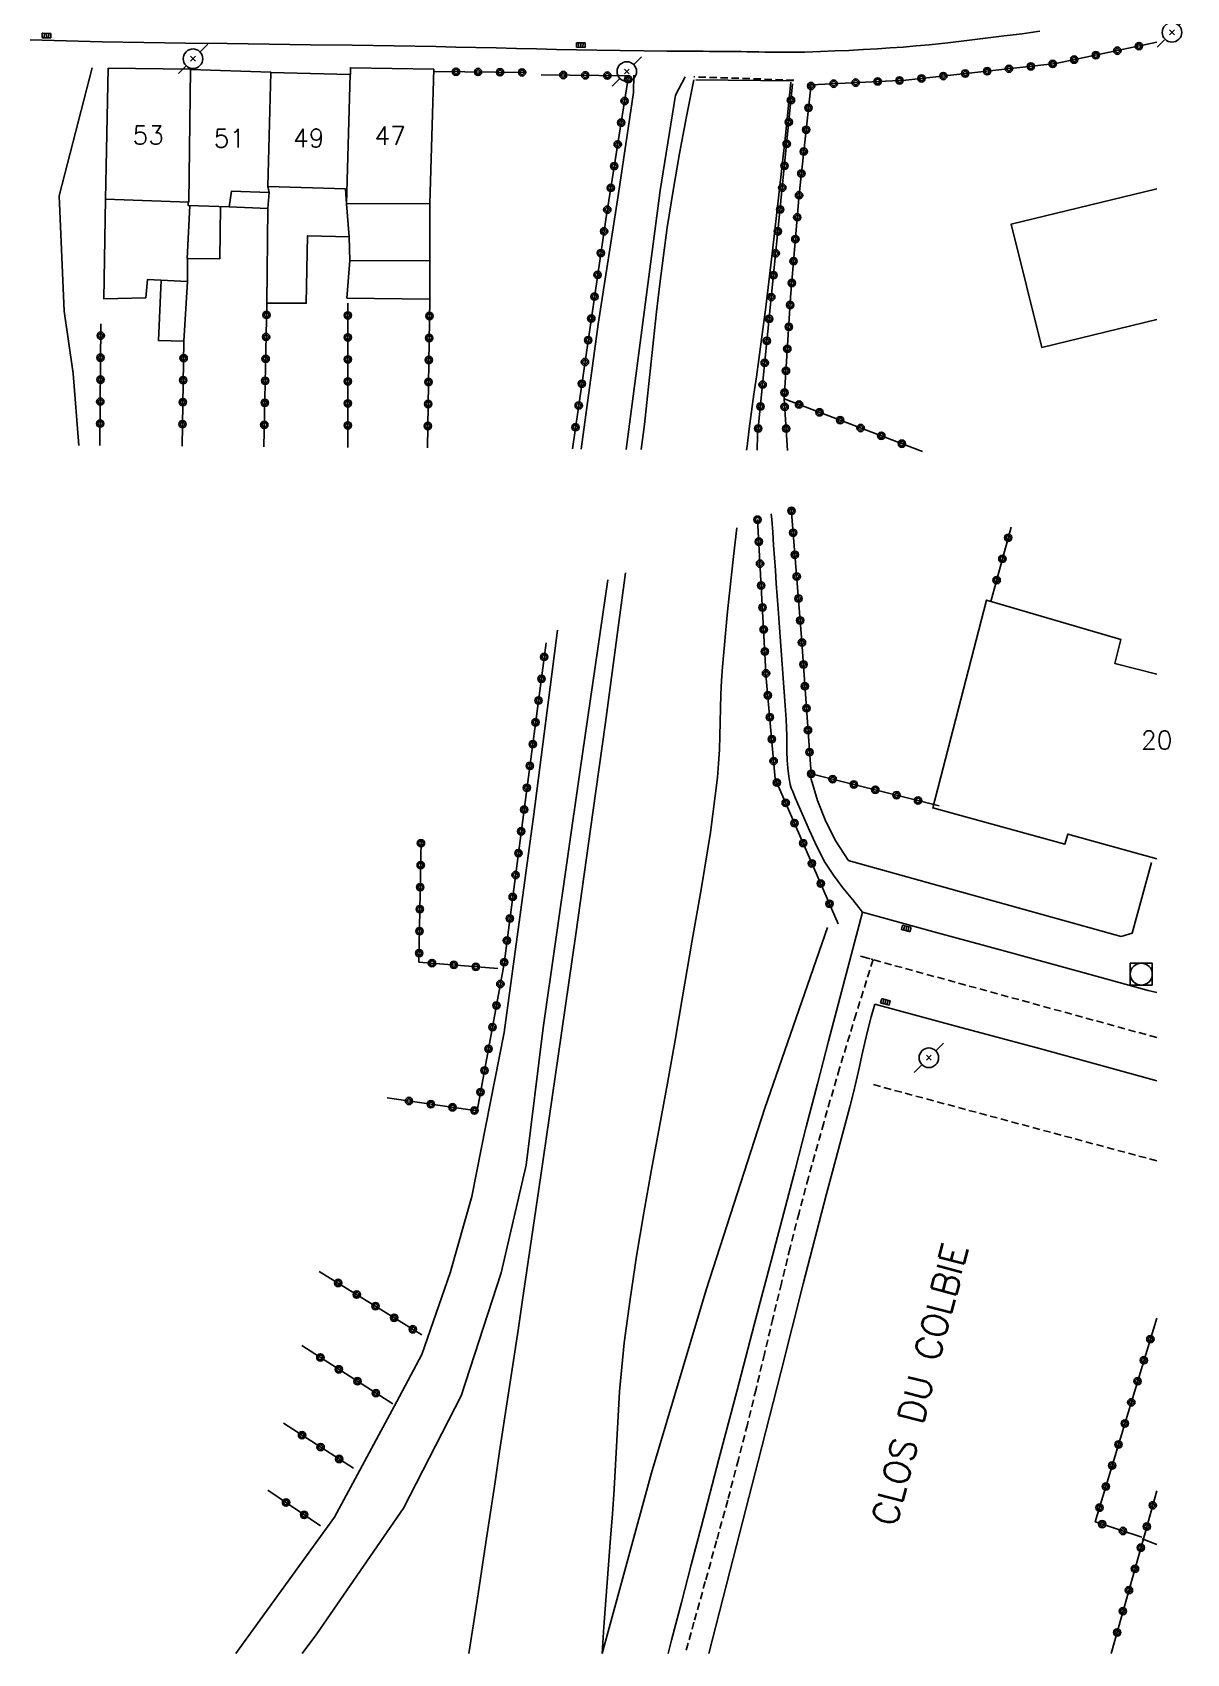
# Model space of a CAD drawing. Header units: millimetres. Extents: x 149000 to 150002, y 151999 to 153000.
# Drawn here: x 149923.4 to 150002, y 152000 to 152110.5 of the extents above; entities that cross this region are included whole.
import ezdxf
from ezdxf.enums import TextEntityAlignment as Align

# ---------------------------------------------------------------- set-up
doc = ezdxf.new("R2010")
doc.units = ezdxf.units.MM
doc.linetypes.add('DASHED', pattern=[0.75, 0.5, -0.25])
doc.layers.get('0').update_dxf_attribs({"linetype": 'CONTINUOUS'})
for name, color, linetype in [('W0001', 6, 'DASHED'), ('W0008', 7, 'CONTINUOUS'), ('W0014', 7, 'CONTINUOUS'), ('W0017', 7, 'CONTINUOUS'), ('w0101', 7, 'CONTINUOUS'), ('W0104', 1, 'CONTINUOUS'), ('W0112', 1, 'DASHED'), ('W0120', 7, 'CONTINUOUS'), ('w0300', 7, 'CONTINUOUS'), ('W0310', 3, 'CONTINUOUS'), ('w0323', 7, 'CONTINUOUS'), ('W0401', 7, 'CONTINUOUS'), ('W0420', 7, 'CONTINUOUS'), ('W0473', 7, 'CONTINUOUS'), ('W0510', 5, 'CONTINUOUS'), ('W0989', 7, 'CONTINUOUS'), ('W0991', 7, 'CONTINUOUS'), ('W1102', 7, 'CONTINUOUS')]:
    doc.layers.add(name, color=color, linetype=linetype)
doc.styles.get("Standard").update_dxf_attribs({"font": 'romans.shx', "width": 0.85})

# ---------------------------------------------------------------- blocks, each defined once
blk = doc.blocks.new('T473')
for p, q in [((-0.166667, 0.166667), (0.166667, -0.166667)), ((-0.166667, -0.166667), (0.166667, 0.166667)), ((0.500001, 0.500001), (1.000002, 1.000002)), ((-1.000002, -1.000002), (-0.500001, -0.500001))]:
    blk.add_line(p, q)
blk.add_ellipse((0, 0), major_axis=(0.471405, 0.471405), ratio=1, start_param=5.4977871438, end_param=11.780972451)
blk = doc.blocks.new('T401')
for p, q in [((-0.3, 0.3), (0, 0.3)), ((-0.3, -0.25), (-0.3, 0.3)), ((-0.3, 0.15), (0, 0.15)), ((-0.3, 0), (0, 0)), ((0, 0.3), (0, -0.25)), ((-0.3, -0.15), (0, -0.15)), ((-0.3, -0.25), (-0.3, -0.3)), ((-0.3, -0.3), (0, -0.3)), ((0, -0.3), (0, -0.25))]:
    blk.add_line(p, q)
blk = doc.blocks.new('T420')
for p, q in [((0.75, 0.75), (-0.75, 0.75)), ((-0.75, 0.75), (-0.75, -0.75)), ((0.75, 0.75), (0.75, -0.75)), ((0.75, -0.75), (-0.75, -0.75))]:
    blk.add_line(p, q)
blk.add_ellipse((0, 0), major_axis=(-0.53, 0.53), ratio=1, start_param=3.926991, end_param=10.210176)
blk = doc.blocks.new('t323o')
at = {"color": 0, "linetype": 'Continuous'}
for radius in [0.25, 0.15]:
    blk.add_circle((0, 0), radius, dxfattribs=at)

msp = doc.modelspace()

# ---------------------------------------------------------------- linework, layer by layer
at = {"layer": 'W0001'}
msp.add_lwpolyline([(150000, 152042.01), (149979.82, 152047.55), (149980.67, 152047.32), (149979.51, 152043.62), (149978.38, 152039.91), (149977.3, 152036.19), (149976.26, 152032.46), (149975.62, 152030.06), (149975.01, 152027.66), (149974.42, 152025.26), (149973.84, 152022.85), (149973.26, 152020.44), (149972.69, 152018.03), (149972.1, 152015.63), (149971.49, 152013.23), (149970.76, 152010.45), (149970, 152007.68), (149969.23, 152004.92), (149968.46, 152002.15), (149967.86, 152000)], dxfattribs=at)
at = {"layer": 'W0008'}
for points in [[(149979.94, 152050.56), (149979.17, 152047.63), (149978.4, 152044.7), (149977.64, 152041.77), (149976.87, 152038.84), (149976.11, 152035.91), (149975.35, 152032.99), (149974.58, 152030.06), (149973.81, 152027.13), (149972.59, 152022.51), (149971.37, 152017.88), (149970.15, 152013.26), (149968.94, 152008.63), (149968.26, 152006.06), (149967.6, 152003.48), (149966.93, 152000.91), (149966.7, 152000)], [(150000, 152045.07), (149999.43, 152045.22), (149994.56, 152046.56), (149989.68, 152047.89), (149984.81, 152049.22), (149979.94, 152050.56)], [(149969.47, 152000), (149970.92, 152005.68), (149972.83, 152013.11), (149974.38, 152019.16), (149975.91, 152025.21), (149977.46, 152031.26), (149979.08, 152037.29), (149979.31, 152038.16), (149979.52, 152039.03), (149979.71, 152039.91), (149979.91, 152040.79), (149980.11, 152041.67), (149980.32, 152042.54), (149980.54, 152043.41), (149980.79, 152044.28)], [(149980.79, 152044.28), (149986.41, 152042.77), (149992.01, 152041.25), (149997.62, 152039.72), (150000, 152039.06)]]:
    msp.add_lwpolyline(points, dxfattribs=at)
at = {"layer": 'W0014'}
for points in [[(149923.2, 152110.03), (149924.84, 152109.99), (149926.48, 152109.95), (149928.12, 152109.91), (149930.96, 152109.86), (149933.8, 152109.82), (149936.64, 152109.78), (149939.49, 152109.74), (149942.33, 152109.71), (149945.17, 152109.67), (149948.02, 152109.63), (149950.86, 152109.58), (149952.23, 152109.55), (149953.6, 152109.52), (149954.97, 152109.49), (149956.35, 152109.45), (149957.72, 152109.42), (149959.09, 152109.39), (149960.46, 152109.36), (149961.83, 152109.33), (149963.43, 152109.31), (149965.03, 152109.29), (149966.63, 152109.27), (149968.22, 152109.26), (149968.66, 152109.26), (149969.09, 152109.26), (149969.52, 152109.25), (149969.95, 152109.25), (149970.38, 152109.25), (149970.81, 152109.25), (149971.25, 152109.24), (149971.68, 152109.24), (149972.08, 152109.23), (149972.49, 152109.23), (149972.89, 152109.22), (149973.29, 152109.21), (149973.7, 152109.2), (149974.1, 152109.19), (149974.51, 152109.19), (149974.91, 152109.19), (149975.46, 152109.19), (149976, 152109.2), (149976.55, 152109.22), (149977.09, 152109.24), (149978.06, 152109.28), (149979.02, 152109.32), (149979.99, 152109.37), (149980.96, 152109.43), (149981.84, 152109.49), (149982.72, 152109.55), (149983.6, 152109.62), (149984.48, 152109.7), (149985.76, 152109.84), (149987.05, 152109.99), (149988.33, 152110.16), (149989.61, 152110.32), (149990.21, 152110.39), (149990.82, 152110.46), (149991.43, 152110.54), (149992.04, 152110.63)], [(149973.73, 152077.71), (149973.76, 152077.34), (149973.83, 152076.47), (149973.89, 152075.59), (149973.95, 152074.72), (149974.01, 152073.85), (149974.07, 152072.97), (149974.13, 152072.1), (149974.19, 152071.23), (149974.26, 152070.28), (149974.33, 152069.34), (149974.4, 152068.4), (149974.47, 152067.46), (149974.54, 152066.52), (149974.61, 152065.58), (149974.68, 152064.64), (149974.74, 152063.7), (149974.77, 152063.14), (149974.78, 152062.59), (149974.79, 152062.04), (149974.8, 152061.48), (149974.82, 152060.93), (149974.86, 152060.37), (149974.92, 152059.81), (149975.02, 152059.27), (149975.09, 152059.02), (149975.19, 152058.78), (149975.29, 152058.54), (149975.39, 152058.31), (149975.86, 152057.21), (149976.33, 152056.12), (149976.84, 152055.03), (149977.39, 152053.97), (149977.96, 152053.07), (149978.6, 152052.21), (149979.28, 152051.39), (149979.94, 152050.56)], [(149978.96, 152054.11), (149978.14, 152055.4), (149977.45, 152056.75), (149976.88, 152058.16), (149976.44, 152059.62), (149976.42, 152059.71), (149976.41, 152059.81), (149976.41, 152059.9), (149976.42, 152060)], [(149997.59, 152048.9), (149978.96, 152054.09)]]:
    msp.add_lwpolyline(points, dxfattribs=at)
at = {"layer": 'W0017'}
for points in [[(149927.43, 152108.13), (149925.19, 152099.41), (149925.52, 152091.53), (149926.13, 152087.29), (149926.52, 152082.38)], [(149960.77, 152082.13), (149961.92, 152090.65), (149963.32, 152099.57), (149964.33, 152106.46), (149964.37, 152107.62)], [(149967.85, 152107.51), (149967.21, 152106.27), (149966.15, 152099.76), (149963.83, 152082.11)], [(149962.59, 152073.21), (149960.7, 152060.27), (149958.17, 152042.67), (149957.01, 152033.31), (149955.32, 152025.97), (149952.59, 152017.58), (149948.66, 152009.91), (149942.75, 152001.34), (149941.75, 152000)], [(149937.23, 152000), (149937.46, 152000.33), (149943.96, 152009.31), (149948.2, 152017.2), (149949.9, 152020.39), (149951.84, 152025.96), (149953.32, 152031.16), (149955.52, 152042.35), (149957.54, 152057.24), (149959.16, 152069.78)], [(149997.59, 152048.9), (149998.33, 152049.13), (149999.65, 152053.95)]]:
    msp.add_lwpolyline(points, dxfattribs=at)
at = {"layer": 'w0101'}
for points in [[(149928.53, 152108.1), (149928.34, 152099.17), (149934.02, 152098.98)], [(149934.15, 152108.02), (149934.15, 152108.04), (149928.53, 152108.1)], [(149939.61, 152107.82), (149939.61, 152107.82), (149939.61, 152107.84), (149934.15, 152108.02), (149934.15, 152108.02)], [(149945.03, 152107.68), (149939.61, 152107.82)], [(149944.77, 152098.86), (149950.45, 152098.88), (149950.72, 152108.04)], [(149950.72, 152108.04), (149945.04, 152108.14), (149945.04, 152107.68), (149945.03, 152107.68)], [(149934.02, 152098.98), (149933.99, 152098.98), (149933.99, 152098.74), (149936.78, 152098.65), (149936.93, 152099.71), (149939.51, 152099.63), (149939.41, 152100.04)], [(149939.41, 152100.04), (149939.43, 152100.04), (149944.7, 152099.87), (149944.77, 152098.86)], [(150000, 152099.88), (149990.07, 152097.46), (149992.17, 152089.07), (150000, 152090.98)], [(150000, 152066.78), (149997.15, 152067.51), (149997.55, 152069.16), (149988.4, 152071.84), (149984.73, 152057.67), (149993.75, 152055.2), (149993.95, 152055.88), (150000, 152054.2)]]:
    msp.add_lwpolyline(points, dxfattribs=at)
at = {"layer": 'W0104'}
for points in [[(149936.78, 152098.65), (149939.42, 152098.54), (149939.51, 152099.63)], [(149928.34, 152099.17), (149928.24, 152092.37), (149931.09, 152092.45), (149931.21, 152093.7), (149933.93, 152093.56), (149933.94, 152095.16), (149933.92, 152095.14)], [(149933.92, 152095.14), (149934.09, 152098.73)], [(149933.92, 152095.14), (149936.14, 152095.11), (149936.19, 152098.67)], [(149939.42, 152098.54), (149939.34, 152092.08), (149942.03, 152092.08), (149942.11, 152096.67), (149942.13, 152096.67), (149944.96, 152096.61)], [(149944.96, 152096.61), (149944.77, 152098.86)], [(149950.45, 152094.96), (149950.45, 152098.88)], [(149944.96, 152096.61), (149944.99, 152095), (149950.45, 152094.96)], [(149944.99, 152095), (149944.8, 152092.43), (149950.45, 152092.36), (149950.45, 152094.96)], [(149933.93, 152093.56), (149933.69, 152089.49), (149931.95, 152089.53), (149932.14, 152093.65)]]:
    msp.add_lwpolyline(points, dxfattribs=at)
at = {"layer": 'W0112'}
for points in [[(149975.26, 152107.3), (149968.45, 152107.51)], [(150000, 152033.6), (149980.6, 152038.82)]]:
    msp.add_lwpolyline(points, dxfattribs=at)
at = {"layer": 'W0120'}
msp.add_lwpolyline([(149975.21, 152107.24), (149968.58, 152107.31)], dxfattribs=at)
at = {"layer": 'w0300'}
msp.add_lwpolyline([(149977.57, 152049.5), (149973.29, 152037.2), (149969.28, 152024.81), (149965.56, 152012.33), (149962.19, 152000)], dxfattribs=at)
at = {"layer": 'W0310'}
msp.add_lwpolyline([(150000, 152007.44), (149999.02, 152007.83)], dxfattribs=at)
at = {"layer": 'w0323'}
for points in [[(150000, 152109.87), (149993.12, 152108.42), (149982.89, 152107.29), (149976.48, 152106.97)], [(149957.01, 152107.82), (149950.74, 152107.88)], [(149958.05, 152107.65), (149963.97, 152107.59)], [(149964, 152107.56), (149962.45, 152097.8), (149960.17, 152082.14)], [(149972.76, 152082.05), (149972.79, 152083.11), (149975.18, 152107.04)], [(149976.45, 152107.03), (149975.62, 152099.49), (149975.05, 152092.49), (149974.6, 152085.57), (149984.03, 152081.96)], [(149939.34, 152092.08), (149939.13, 152082.29)], [(149944.87, 152082.25), (149944.86, 152092.08)], [(149950.45, 152092.36), (149950.3, 152082.21)], [(149927.96, 152082.37), (149928.03, 152090.67)], [(149933.57, 152082.33), (149933.69, 152089.49)], [(149974.6, 152085.57), (149974.84, 152082.03)], [(149978.29, 152049.75), (149974, 152059.65), (149973.39, 152066.48), (149972.79, 152077.33)], [(149975.09, 152078.18), (149975.15, 152077.23), (149975.79, 152069.29), (149976.44, 152059.99), (149985.18, 152057.8)], [(149988.69, 152071.75), (149990.07, 152076.81)], [(149958.38, 152068.93), (149956.9, 152057.72), (149955.51, 152047.06), (149953.68, 152037), (149947.55, 152037.9)], [(149949.86, 152055.43), (149949.71, 152047.15), (149955.08, 152046.71)], [(149949.9, 152021.73), (149942.92, 152026.06)], [(149998.99, 152007.93), (149995.81, 152008.99), (150000, 152022.87)], [(149941.73, 152021), (149947.94, 152017.02)], [(149945.24, 152012.64), (149940.48, 152015.71)], [(149939.41, 152011.15), (149942.99, 152008.7)], [(150000, 152011.09), (149999.05, 152007.67), (149996.89, 152000)]]:
    msp.add_lwpolyline(points, dxfattribs=at)
at = {"layer": 'W0510'}
for points in [[(149968.44, 152107.32), (149967.94, 152104.81), (149967.47, 152102.29), (149967.04, 152099.77), (149966.64, 152097.24), (149966.38, 152095.33), (149966.14, 152093.41), (149965.91, 152091.49), (149965.71, 152089.58), (149965.5, 152087.66), (149965.3, 152085.74), (149965.08, 152083.82), (149964.87, 152082.1)], [(149972.04, 152082.05), (149972.08, 152082.32), (149972.23, 152083.51), (149972.38, 152084.7), (149972.55, 152085.88), (149972.71, 152087.07), (149972.88, 152088.25), (149973.04, 152089.44), (149973.2, 152090.63), (149973.35, 152091.81), (149973.81, 152095.65), (149974.25, 152099.48), (149974.67, 152103.32), (149975.07, 152107.16)], [(149962.21, 152000), (149962.32, 152001.82), (149962.77, 152007.86), (149962.9, 152009.53), (149963.01, 152011.2), (149963.1, 152012.86), (149963.19, 152014.53), (149963.28, 152016.2), (149963.39, 152017.86), (149963.53, 152019.53), (149963.71, 152021.19), (149964.1, 152024.16), (149964.55, 152027.11), (149965.04, 152030.06), (149965.57, 152033.01), (149966.11, 152035.95), (149966.66, 152038.89), (149967.18, 152041.83), (149967.68, 152044.78), (149968.32, 152048.51), (149968.98, 152052.24), (149969.59, 152055.98), (149970.06, 152059.74), (149970.14, 152060.69), (149970.19, 152061.63), (149970.23, 152062.57), (149970.25, 152063.52), (149970.27, 152064.46), (149970.3, 152065.41), (149970.34, 152066.35), (149970.4, 152067.29), (149970.74, 152071.06), (149971.16, 152074.82), (149971.39, 152076.76)], [(149963.79, 152073.7), (149963.25, 152069.63), (149962.42, 152063.5), (149961.57, 152057.36), (149960.4, 152049.05), (149959.21, 152040.74), (149958, 152032.43), (149956.78, 152024.12), (149956.47, 152022.05), (149956.16, 152019.98), (149955.84, 152017.91), (149955.53, 152015.85), (149955.21, 152013.78), (149954.9, 152011.71), (149954.59, 152009.64), (149954.28, 152007.58), (149953.68, 152003.61), (149953.11, 152000)]]:
    msp.add_lwpolyline(points, dxfattribs=at)
at = {"layer": 'W1102'}
for points in [[(149934.02, 152098.98), (149934.15, 152108.02)], [(149939.61, 152107.82), (149939.41, 152100.04)], [(149944.77, 152098.86), (149945.03, 152107.68)]]:
    msp.add_lwpolyline(points, dxfattribs=at)

# ---------------------------------------------------------------- block references
at = {"layer": 'w0323'}
for p, rotation in [((149997.32, 152109.3), 191.8823362506027), ((149998.79, 152109.61), 191.8823362506027), ((149989.93, 152108.07), 186.2897553333488), ((149991.42, 152108.23), 186.2897553333488), ((149992.91, 152108.4), 186.2897553333488), ((149994.38, 152108.69), 191.8823362506027), ((149995.85, 152108.99), 191.8823362506027), ((149952.24, 152107.86), 179.4330956899184), ((149953.74, 152107.85), 179.4330956899184), ((149955.24, 152107.83), 179.4330956899184), ((149956.74, 152107.82), 179.4330956899184), ((149959.55, 152107.64), 359.3709331043994), ((149961.05, 152107.62), 359.3709331043994), ((149962.55, 152107.6), 359.3709331043994), ((149963.97, 152107.35), 260.9541417755266), ((149976.44, 152106.89), 263.6773327058888), ((149977.98, 152107.05), 182.8566123721958), ((149979.48, 152107.12), 182.8566123721958), ((149980.98, 152107.2), 182.8566123721958), ((149982.47, 152107.27), 182.8566123721958), ((149983.97, 152107.41), 186.2897553333488), ((149985.46, 152107.57), 186.2897553333488), ((149986.95, 152107.74), 186.2897553333488), ((149988.44, 152107.9), 186.2897553333488), ((149963.73, 152105.87), 260.9541417755266), ((149975.07, 152105.93), 84.29177747385147), ((149976.27, 152105.4), 263.6773327058888), ((149963.49, 152104.39), 260.9541417755266), ((149974.93, 152104.44), 84.29177747385147), ((149976.11, 152103.91), 263.6773327058888), ((149963.26, 152102.91), 260.9541417755266), ((149974.78, 152102.95), 84.29177747385147), ((149963.02, 152101.43), 260.9541417755266), ((149974.63, 152101.45), 84.29177747385147), ((149975.94, 152102.42), 263.6773327058888), ((149975.78, 152100.93), 263.6773327058888), ((149962.79, 152099.94), 260.9541417755266), ((149974.48, 152099.96), 84.29177747385147), ((149975.62, 152099.44), 265.3860720429518), ((149962.55, 152098.46), 260.9541417755266), ((149974.33, 152098.47), 84.29177747385147), ((149962.33, 152096.98), 261.7321100686134), ((149974.18, 152096.98), 84.29177747385147), ((149975.5, 152097.94), 265.3860720429518), ((149975.37, 152096.45), 265.3860720429518), ((149962.11, 152095.5), 261.7321100686134), ((149974.03, 152095.48), 84.29177747385147), ((149975.25, 152094.95), 265.3860720429518), ((149961.89, 152094.01), 261.7321100686134), ((149973.88, 152093.99), 84.29177747385147), ((149961.68, 152092.53), 261.7321100686134), ((149973.73, 152092.5), 84.29177747385147), ((149975.13, 152093.46), 265.3860720429518), ((149975.02, 152091.96), 266.2386766118612), ((149939.32, 152091.28), 268.7931184166667), ((149944.86, 152091.25), 90.05844879498281), ((149950.43, 152091.21), 269.1427855609697), ((149961.46, 152091.04), 261.7321100686134), ((149973.58, 152091.01), 84.29177747385147), ((149974.92, 152090.47), 266.2386766118612), ((149928.02, 152089.87), 89.55855706821762), ((149939.29, 152089.78), 268.7931184166667), ((149944.86, 152089.75), 90.05844879498281), ((149950.41, 152089.71), 269.1427855609697), ((149961.25, 152089.56), 261.7321100686134), ((149973.43, 152089.51), 84.29177747385147), ((149928.01, 152088.37), 89.55855706821762), ((149933.67, 152088.33), 89.00630069527283), ((149939.26, 152088.29), 268.7931184166667), ((149944.86, 152088.25), 90.05844879498281), ((149950.39, 152088.21), 269.1427855609697), ((149961.03, 152088.07), 261.7321100686134), ((149974.82, 152088.97), 266.2386766118612), ((149973.28, 152088.02), 84.29177747385147), ((149974.73, 152087.47), 266.2386766118612), ((149928, 152086.87), 89.55855706821762), ((149933.64, 152086.83), 89.00630069527283), ((149939.23, 152086.79), 268.7931184166667), ((149944.86, 152086.75), 90.05844879498281), ((149950.36, 152086.71), 269.1427855609697), ((149960.82, 152086.59), 261.7321100686134), ((149973.14, 152086.53), 84.29177747385147), ((149974.63, 152085.98), 266.2386766118612), ((149927.99, 152085.37), 89.55855706821762), ((149933.62, 152085.33), 89.00630069527283), ((149939.2, 152085.29), 268.7931184166667), ((149944.86, 152085.25), 90.05844879498281), ((149950.34, 152085.21), 269.1427855609697), ((149960.6, 152085.1), 261.7321100686134), ((149972.99, 152085.04), 84.29177747385147), ((149974.64, 152085.02), 273.8054154078003), ((149975.62, 152085.18), 339.0786085098404), ((149927.98, 152083.87), 89.55855706821762), ((149933.59, 152083.83), 89.00630069527283), ((149939.17, 152083.79), 268.7931184166667), ((149944.86, 152083.75), 90.05844879498281), ((149950.32, 152083.71), 269.1427855609697), ((149977.02, 152084.64), 339.0786085098404), ((149978.42, 152084.11), 339.0786085098404), ((149960.38, 152083.62), 261.7321100686134), ((149972.84, 152083.54), 84.29177747385147), ((149974.74, 152083.53), 273.8054154078003), ((149979.82, 152083.57), 339.0786085098404), ((149981.23, 152083.04), 339.0786085098404), ((149982.63, 152082.5), 339.0786085098404), ((149972.79, 152077.32), 93.16791032491622), ((149975.11, 152077.92), 273.8054154071896), ((149975.22, 152076.43), 274.595149780472), ((149989.88, 152076.09), 74.71425003574718), ((149972.88, 152075.82), 93.16791032491622), ((149975.34, 152074.93), 274.595149780472), ((149972.96, 152074.32), 93.16791032491622), ((149989.48, 152074.65), 74.71425003574718), ((149973.04, 152072.83), 93.16791032491622), ((149975.46, 152073.44), 274.595149780472), ((149989.09, 152073.2), 74.71425003574718), ((149975.58, 152071.94), 274.595149780472), ((149973.13, 152071.33), 93.16791032491622), ((149975.7, 152070.45), 274.595149780472), ((149973.21, 152069.83), 93.16791032491622), ((149973.29, 152068.33), 93.16791032491622), ((149975.82, 152068.95), 273.9568201043264), ((149958.25, 152067.96), 262.4686631672998), ((149975.92, 152067.45), 273.9568201043264), ((149958.06, 152066.47), 262.4686631672998), ((149973.37, 152066.84), 93.16791032491622), ((149976.02, 152065.96), 273.9568201043264), ((149957.86, 152064.99), 262.4686631672998), ((149973.49, 152065.34), 95.06646407893054), ((149973.63, 152063.85), 95.06646407893054), ((149976.13, 152064.46), 273.9568201043264), ((149957.66, 152063.5), 262.4686631672998), ((149976.23, 152062.97), 273.9568201043264), ((149957.47, 152062.01), 262.4686631672998), ((149973.76, 152062.35), 95.06646407893054), ((149957.27, 152060.53), 262.4686631672998), ((149973.89, 152060.86), 95.06646407893054), ((149976.33, 152061.47), 273.9568201043264), ((149974.11, 152059.39), 113.4475342799646), ((149976.45, 152059.99), 345.9652974453642), ((149977.91, 152059.62), 345.9652974453642), ((149957.07, 152059.04), 262.4686631672998), ((149979.36, 152059.26), 345.9652974453642), ((149980.82, 152058.9), 345.9652974453642), ((149982.27, 152058.53), 345.9652974453642), ((149956.88, 152057.55), 262.5702006411273), ((149974.71, 152058.01), 113.4475342799646), ((149983.73, 152058.17), 345.9652974453642), ((149956.68, 152056.07), 262.5702006411273), ((149975.31, 152056.63), 113.4475342799646), ((149949.85, 152055.26), 268.9771328613237), ((149975.9, 152055.26), 113.4475342799646), ((149956.49, 152054.58), 262.5702006411273), ((149976.5, 152053.88), 113.4475342799646), ((149949.83, 152053.76), 268.9771328613237), ((149956.3, 152053.09), 262.5702006411273), ((149949.8, 152052.26), 268.9771328613237), ((149956.1, 152051.6), 262.5702006411273), ((149977.1, 152052.51), 113.4475342799646), ((149949.77, 152050.76), 268.9771328613237), ((149977.7, 152051.13), 113.4475342799646), ((149955.91, 152050.12), 262.5702006411273), ((149949.75, 152049.26), 268.9771328613237), ((149955.71, 152048.63), 262.5702006411273), ((149949.72, 152047.76), 268.9771328613237), ((149950.6, 152047.08), 355.3404906221035), ((149952.09, 152046.96), 355.3404906221035), ((149953.59, 152046.83), 355.3404906221035), ((149955.52, 152047.14), 262.5702006411273), ((149955.26, 152045.66), 259.6816177926982), ((149954.99, 152044.19), 259.6816177926982), ((149954.72, 152042.71), 259.6816177926982), ((149954.45, 152041.24), 259.6816177926982), ((149954.18, 152039.76), 259.6816177926982), ((149949.03, 152037.68), 171.6736799899962), ((149950.52, 152037.46), 171.6736799899962), ((149952, 152037.25), 171.6736799899962), ((149953.91, 152038.29), 259.6816177926982), ((149953.49, 152037.03), 171.6736799899962), ((149944.2, 152025.27), 148.1856490600104), ((149945.47, 152024.48), 148.1856490600104), ((149946.75, 152023.69), 148.1856490600104), ((149948.02, 152022.9), 148.1856490600104), ((149949.3, 152022.11), 148.1856490600104), ((149999.57, 152021.44), 73.19830900857129), ((149942.99, 152020.19), 327.2967635339424), ((149999.13, 152020), 73.19830900857129), ((149944.25, 152019.38), 327.2967635339424), ((149945.52, 152018.57), 327.2967635339424), ((149998.7, 152018.57), 73.19830900857129), ((149946.78, 152017.76), 327.2967635339424), ((149998.27, 152017.13), 73.19830900857129), ((149997.83, 152015.69), 73.19830900857129), ((149941.74, 152014.89), 147.1953857202708), ((149943.01, 152014.08), 147.1953857202708), ((149997.4, 152014.26), 73.19830900857129), ((149944.27, 152013.27), 147.1953857202708), ((149996.96, 152012.82), 73.19830900857129), ((149996.53, 152011.39), 73.19830900857129), ((149940.65, 152010.3), 325.6851023361476), ((149996.1, 152009.95), 73.19830900857129), ((149999.73, 152010.11), 254.4338714337846), ((149941.89, 152009.46), 325.6851023361476), ((149996.28, 152008.83), 161.689383742213), ((149999.33, 152008.66), 254.4338714337846), ((149997.7, 152008.36), 161.689383742213), ((149998.92, 152007.22), 254.2790981681295), ((149998.52, 152005.78), 254.2790981681295), ((149998.11, 152004.33), 254.2790981681295), ((149997.7, 152002.89), 254.2790981681295), ((149997.3, 152001.44), 254.2790981681295)]:
    msp.add_blockref('t323o', p, dxfattribs=dict(at, rotation=rotation))
at = {"layer": 'W0401'}
for p, rotation in [((149924.32, 152110.18), 268.4906213115974), ((149960.74, 152109.53), 268.8923183970642), ((149982.97, 152049.59), 74.6869610843962), ((149981.47, 152044.29), 255.014767362189)]:
    msp.add_blockref('T401', p, dxfattribs=dict(at, rotation=rotation))
at = {"layer": 'W0420'}
msp.add_blockref('T420', (149998.95, 152046.33), dxfattribs=at)
at = {"layer": 'W0473'}
for p in [(150001.04, 152110.55), (149934.31, 152108.75), (149963.88, 152107.88), (149984.47, 152040.63)]:
    msp.add_blockref('T473', p, dxfattribs=at)

# ---------------------------------------------------------------- texts
at = {"layer": 'W0989'}
msp.add_text('CLOS DU COLBIE', height=1.75, rotation=75.5316, dxfattribs=at).set_placement((149982.23, 152008.59))
at = {"layer": 'W0991'}
for s, p in [('53', (149931.26, 152103.54)), ('51', (149936.79, 152103.33)), ('49', (149942.2, 152103.34)), ('47', (149947.75, 152103.5))]:
    msp.add_text(s, height=1.25, dxfattribs=at).set_placement(p, align=Align.MIDDLE_CENTER)
msp.add_text('20', height=1.25, dxfattribs=at).set_placement((149998.93, 152061.66))

doc.saveas('drawing.dxf')
